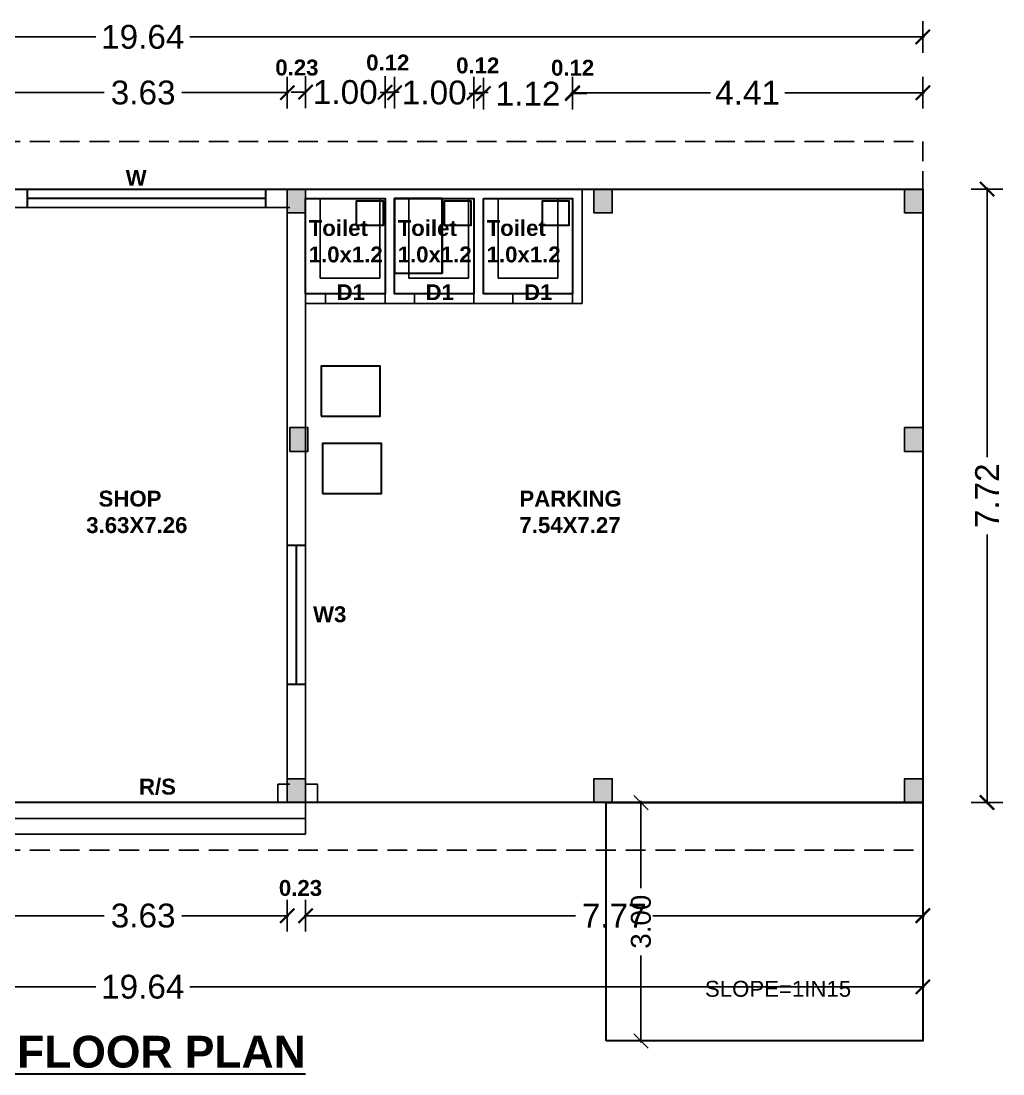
# Model space of a CAD drawing. Header units: metres. Extents: x 5231 to 10794, y 2038 to 4100.
# Drawn here: x 5243.65 to 5256.01, y 2081.81 to 2095.06 of the extents above; entities that cross this region are included whole.
import ezdxf

# ---------------------------------------------------------------- set-up
doc = ezdxf.new("R2010")
doc.units = ezdxf.units.M
doc.linetypes.add('DASHED2', pattern=[0.375, 0.25, -0.125])
doc.layers.add('BLK_1_DA_RAMP_1', color=7, linetype='Continuous', lineweight=0)
doc.layers.add('BLK_1_FLR_1_SP_WC', color=233, linetype='Continuous', lineweight=5)
for name, color, linetype in [('BLK_1_FLR_0_BLT_UP_AREA', 7, 'Continuous'), ('BLK_1_FLR_0_DRINKING_WATER', 7, 'Continuous'), ('BLK_1_FLR_0_WATER_CLOSET', 7, 'Continuous'), ('BLK_1_FLR_1_ROOF_AREA', 54, 'Continuous'), ('BLK_2_FLR_0_URINAL', 7, 'Continuous'), ('TOILET_VENTILATION', 7, 'Continuous')]:
    doc.layers.add(name, color=color, linetype=linetype)
doc.styles.add('SMS1', font='arial.ttf', dxfattribs={"height": 0.3})
doc.styles.get("Standard").update_dxf_attribs({"font": 'arial.ttf'})
doc.dimstyles.new('STANDARD$0', dxfattribs={"dimtxt": 0.25, "dimasz": 0.18, "dimexe": 0.15, "dimexo": 0.15, "dimgap": 0.1, "dimtad": 0, "dimzin": 0, "dimdsep": 46, "dimtxsty": 'Standard', "dimblk": 'OBLIQUE', "dimcen": 0.0625, "dimdle": 0.02, "dimadec": 0, "dimazin": 0, "dimtfac": 1, "dimtix": 1, "dimtofl": 0, "dimtmove": 2, "dimatfit": 3, "dimldrblk": 'OBLIQUE', "dimfxl": 0, "dimtolj": 1, "dimtzin": 0, "dimarcsym": 0})

# ---------------------------------------------------------------- blocks, each defined once
blk = doc.blocks.new('_ArchTick')
at = {"color": 0, "linetype": 'ByBlock', "const_width": 0.15}
blk.add_lwpolyline([(-0.5, -0.5), (0.5, 0.5)], dxfattribs=at)
blk = doc.blocks.new('*D18')
at = {"color": 0}
for p, q in [((5243.368, 2093.958), (5243.368, 2094.358)), ((5246.998, 2093.958), (5246.998, 2094.358))]:
    blk.add_line(p, q, dxfattribs=at)
at = {"color": 0, "lineweight": -2}
for p, q in [((5243.348, 2094.158), (5244.693, 2094.158)), ((5247.018, 2094.158), (5245.672, 2094.158))]:
    blk.add_line(p, q, dxfattribs=at)
at = {"layer": 'Defpoints', "color": 0}
for p in [(5246.998, 2094.158), (5243.368, 2092.715), (5246.998, 2092.715)]:
    blk.add_point(p, dxfattribs=at)
at = {"color": 0, "lineweight": -2, "xscale": 0.18, "yscale": 0.18, "zscale": 0.18, "rotation": 180}
blk.add_blockref('_ArchTick', (5243.368, 2094.158), dxfattribs=at)
at = {"color": 0, "lineweight": -2, "xscale": 0.18, "yscale": 0.18, "zscale": 0.18}
blk.add_blockref('_ArchTick', (5246.998, 2094.158), dxfattribs=at)
at = {"color": 0, "insert": (5245.183, 2094.158), "char_height": 0.3, "attachment_point": 5}
blk.add_mtext('\\A1;3.63', dxfattribs=at)
blk = doc.blocks.new('*D19')
at = {"color": 0}
for p, q in [((5235.358, 2094.659), (5235.358, 2095.059)), ((5254.998, 2094.659), (5254.998, 2095.059))]:
    blk.add_line(p, q, dxfattribs=at)
at = {"color": 0, "lineweight": -2}
for p, q in [((5235.338, 2094.859), (5244.586, 2094.859)), ((5255.018, 2094.859), (5245.769, 2094.859))]:
    blk.add_line(p, q, dxfattribs=at)
at = {"layer": 'Defpoints', "color": 0}
for p in [(5254.998, 2094.859), (5235.358, 2092.945), (5254.998, 2092.945)]:
    blk.add_point(p, dxfattribs=at)
at = {"color": 0, "lineweight": -2, "xscale": 0.18, "yscale": 0.18, "zscale": 0.18, "rotation": 180}
blk.add_blockref('_ArchTick', (5235.358, 2094.859), dxfattribs=at)
at = {"color": 0, "lineweight": -2, "xscale": 0.18, "yscale": 0.18, "zscale": 0.18}
blk.add_blockref('_ArchTick', (5254.998, 2094.859), dxfattribs=at)
at = {"color": 0, "insert": (5245.178, 2094.859), "char_height": 0.3, "attachment_point": 5}
blk.add_mtext('\\A1;19.64', dxfattribs=at)
blk = doc.blocks.new('*D24')
at = {"color": 0}
for p, q in [((5243.368, 2083.999), (5243.368, 2083.599)), ((5246.998, 2083.999), (5246.998, 2083.599))]:
    blk.add_line(p, q, dxfattribs=at)
at = {"color": 0, "lineweight": -2}
for p, q in [((5243.348, 2083.799), (5244.693, 2083.799)), ((5247.018, 2083.799), (5245.672, 2083.799))]:
    blk.add_line(p, q, dxfattribs=at)
at = {"layer": 'Defpoints', "color": 0}
for p in [(5243.368, 2085.7), (5246.998, 2085.7), (5246.998, 2083.799)]:
    blk.add_point(p, dxfattribs=at)
at = {"color": 0, "lineweight": -2, "xscale": 0.18, "yscale": 0.18, "zscale": 0.18, "rotation": 180}
blk.add_blockref('_ArchTick', (5243.368, 2083.799), dxfattribs=at)
at = {"color": 0, "lineweight": -2, "xscale": 0.18, "yscale": 0.18, "zscale": 0.18}
blk.add_blockref('_ArchTick', (5246.998, 2083.799), dxfattribs=at)
at = {"color": 0, "insert": (5245.183, 2083.799), "char_height": 0.3, "attachment_point": 5}
blk.add_mtext('\\A1;3.63', dxfattribs=at)
blk = doc.blocks.new('*D25')
at = {"color": 0}
for p, q in [((5247.228, 2083.999), (5247.228, 2083.599)), ((5254.998, 2083.999), (5254.998, 2083.599))]:
    blk.add_line(p, q, dxfattribs=at)
at = {"color": 0, "lineweight": -2}
for p, q in [((5247.208, 2083.799), (5250.624, 2083.799)), ((5255.018, 2083.799), (5251.601, 2083.799))]:
    blk.add_line(p, q, dxfattribs=at)
at = {"layer": 'Defpoints', "color": 0}
for p in [(5247.228, 2085.223), (5254.998, 2085.223), (5254.998, 2083.799)]:
    blk.add_point(p, dxfattribs=at)
at = {"color": 0, "lineweight": -2, "xscale": 0.18, "yscale": 0.18, "zscale": 0.18, "rotation": 180}
blk.add_blockref('_ArchTick', (5247.228, 2083.799), dxfattribs=at)
at = {"color": 0, "lineweight": -2, "xscale": 0.18, "yscale": 0.18, "zscale": 0.18}
blk.add_blockref('_ArchTick', (5254.998, 2083.799), dxfattribs=at)
at = {"color": 0, "insert": (5251.113, 2083.799), "char_height": 0.3, "attachment_point": 5}
blk.add_mtext('\\A1;7.77', dxfattribs=at)
blk = doc.blocks.new('*D26')
at = {"color": 0}
for p, q in [((5235.358, 2083.104), (5235.358, 2082.704)), ((5254.998, 2083.104), (5254.998, 2082.704))]:
    blk.add_line(p, q, dxfattribs=at)
at = {"color": 0, "lineweight": -2}
for p, q in [((5235.338, 2082.904), (5244.586, 2082.904)), ((5255.018, 2082.904), (5245.769, 2082.904))]:
    blk.add_line(p, q, dxfattribs=at)
at = {"layer": 'Defpoints', "color": 0}
for p in [(5235.358, 2085.223), (5254.998, 2085.223), (5254.998, 2082.904)]:
    blk.add_point(p, dxfattribs=at)
at = {"color": 0, "lineweight": -2, "xscale": 0.18, "yscale": 0.18, "zscale": 0.18, "rotation": 180}
blk.add_blockref('_ArchTick', (5235.358, 2082.904), dxfattribs=at)
at = {"color": 0, "lineweight": -2, "xscale": 0.18, "yscale": 0.18, "zscale": 0.18}
blk.add_blockref('_ArchTick', (5254.998, 2082.904), dxfattribs=at)
at = {"color": 0, "insert": (5245.178, 2082.904), "char_height": 0.3, "attachment_point": 5}
blk.add_mtext('\\A1;19.64', dxfattribs=at)
blk = doc.blocks.new('*D27')
at = {"color": 0}
for p, q in [((5255.607, 2092.945), (5256.007, 2092.945)), ((5255.607, 2085.223), (5256.007, 2085.223))]:
    blk.add_line(p, q, dxfattribs=at)
at = {"color": 0, "lineweight": -2}
for p, q in [((5255.807, 2092.965), (5255.807, 2089.571)), ((5255.807, 2085.203), (5255.807, 2088.597))]:
    blk.add_line(p, q, dxfattribs=at)
at = {"layer": 'Defpoints', "color": 0}
for p in [(5254.327, 2092.945), (5255.807, 2092.945), (5254.327, 2085.223)]:
    blk.add_point(p, dxfattribs=at)
at = {"color": 0, "lineweight": -2, "xscale": 0.18, "yscale": 0.18, "zscale": 0.18}
for p, rotation in [((5255.807, 2092.945), 90), ((5255.807, 2085.223), 270)]:
    blk.add_blockref('_ArchTick', p, dxfattribs=dict(at, rotation=rotation))
at = {"color": 0, "insert": (5255.807, 2089.084), "char_height": 0.3, "attachment_point": 5, "rotation": 90}
blk.add_mtext('\\A1;7.72', dxfattribs=at)
blk = doc.blocks.new('*D90')
at = {"color": 0}
for p, q in [((5247.228, 2093.964), (5247.228, 2094.364)), ((5248.228, 2093.964), (5248.228, 2094.364))]:
    blk.add_line(p, q, dxfattribs=at)
at = {"color": 0, "lineweight": -2}
for p, q in [((5247.228, 2094.164), (5247.048, 2094.164)), ((5248.228, 2094.164), (5248.408, 2094.164))]:
    blk.add_line(p, q, dxfattribs=at)
at = {"layer": 'Defpoints', "color": 0}
for p in [(5248.228, 2094.164), (5247.228, 2092.825), (5248.228, 2092.825)]:
    blk.add_point(p, dxfattribs=at)
at = {"color": 0, "lineweight": -2, "xscale": 0.18, "yscale": 0.18, "zscale": 0.18}
blk.add_blockref('_ArchTick', (5247.228, 2094.164), dxfattribs=at)
at = {"color": 0, "lineweight": -2, "xscale": 0.18, "yscale": 0.18, "zscale": 0.18, "rotation": 180}
blk.add_blockref('_ArchTick', (5248.228, 2094.164), dxfattribs=at)
at = {"color": 0, "insert": (5247.728, 2094.164), "char_height": 0.3, "attachment_point": 5}
blk.add_mtext('\\A1;1.00', dxfattribs=at)
blk = doc.blocks.new('*D91')
at = {"color": 0}
for p, q in [((5248.348, 2093.958), (5248.348, 2094.358)), ((5249.348, 2093.958), (5249.348, 2094.358))]:
    blk.add_line(p, q, dxfattribs=at)
at = {"color": 0, "lineweight": -2}
for p, q in [((5248.348, 2094.158), (5248.168, 2094.158)), ((5249.348, 2094.158), (5249.528, 2094.158))]:
    blk.add_line(p, q, dxfattribs=at)
at = {"layer": 'Defpoints', "color": 0}
for p in [(5249.348, 2094.158), (5248.348, 2092.825), (5249.348, 2092.825)]:
    blk.add_point(p, dxfattribs=at)
at = {"color": 0, "lineweight": -2, "xscale": 0.18, "yscale": 0.18, "zscale": 0.18}
blk.add_blockref('_ArchTick', (5248.348, 2094.158), dxfattribs=at)
at = {"color": 0, "lineweight": -2, "xscale": 0.18, "yscale": 0.18, "zscale": 0.18, "rotation": 180}
blk.add_blockref('_ArchTick', (5249.348, 2094.158), dxfattribs=at)
at = {"color": 0, "insert": (5248.848, 2094.158), "char_height": 0.3, "attachment_point": 5}
blk.add_mtext('\\A1;1.00', dxfattribs=at)
blk = doc.blocks.new('*D92')
at = {"color": 0}
for p, q in [((5249.468, 2093.946), (5249.468, 2094.346)), ((5250.588, 2093.946), (5250.588, 2094.346))]:
    blk.add_line(p, q, dxfattribs=at)
at = {"color": 0, "lineweight": -2}
for p, q in [((5249.468, 2094.146), (5249.288, 2094.146)), ((5250.588, 2094.146), (5250.768, 2094.146))]:
    blk.add_line(p, q, dxfattribs=at)
at = {"layer": 'Defpoints', "color": 0}
for p in [(5250.588, 2094.146), (5249.468, 2092.825), (5250.588, 2092.825)]:
    blk.add_point(p, dxfattribs=at)
at = {"color": 0, "lineweight": -2, "xscale": 0.18, "yscale": 0.18, "zscale": 0.18}
blk.add_blockref('_ArchTick', (5249.468, 2094.146), dxfattribs=at)
at = {"color": 0, "lineweight": -2, "xscale": 0.18, "yscale": 0.18, "zscale": 0.18, "rotation": 180}
blk.add_blockref('_ArchTick', (5250.588, 2094.146), dxfattribs=at)
at = {"color": 0, "insert": (5250.028, 2094.146), "char_height": 0.3, "attachment_point": 5}
blk.add_mtext('\\A1;1.12', dxfattribs=at)
blk = doc.blocks.new('*D93')
at = {"color": 0}
for p, q in [((5250.588, 2093.957), (5250.588, 2094.357)), ((5254.998, 2093.957), (5254.998, 2094.357))]:
    blk.add_line(p, q, dxfattribs=at)
at = {"color": 0, "lineweight": -2}
for p, q in [((5250.568, 2094.157), (5252.326, 2094.157)), ((5255.018, 2094.157), (5253.26, 2094.157))]:
    blk.add_line(p, q, dxfattribs=at)
at = {"layer": 'Defpoints', "color": 0}
for p in [(5254.998, 2094.157), (5254.998, 2092.945), (5250.588, 2092.825)]:
    blk.add_point(p, dxfattribs=at)
at = {"color": 0, "lineweight": -2, "xscale": 0.18, "yscale": 0.18, "zscale": 0.18, "rotation": 180}
blk.add_blockref('_ArchTick', (5250.588, 2094.157), dxfattribs=at)
at = {"color": 0, "lineweight": -2, "xscale": 0.18, "yscale": 0.18, "zscale": 0.18}
blk.add_blockref('_ArchTick', (5254.998, 2094.157), dxfattribs=at)
at = {"color": 0, "insert": (5252.793, 2094.157), "char_height": 0.3, "attachment_point": 5}
blk.add_mtext('\\A1;4.41', dxfattribs=at)
blk = doc.blocks.new('_Oblique')
at = {"color": 0, "linetype": 'ByBlock', "lineweight": -2}
blk.add_line((-0.5, -0.5), (0.5, 0.5), dxfattribs=at)
blk = doc.blocks.new('*D95')
at = {"layer": 'BLK_1_DA_RAMP_1', "color": 0, "lineweight": -2}
for p, q in [((5251.3, 2085.223), (5251.6, 2085.223)), ((5251.45, 2085.243), (5251.45, 2084.147)), ((5251.45, 2082.203), (5251.45, 2083.299)), ((5251.3, 2082.223), (5251.6, 2082.223))]:
    blk.add_line(p, q, dxfattribs=at)
at = {"layer": 'Defpoints', "color": 0}
for p in [(5251.011, 2085.223), (5251.011, 2082.223), (5251.45, 2082.223)]:
    blk.add_point(p, dxfattribs=at)
at = {"layer": 'BLK_1_DA_RAMP_1', "color": 0, "lineweight": -2, "xscale": 0.18, "yscale": 0.18, "zscale": 0.18}
for p, rotation in [((5251.45, 2085.223), 90), ((5251.45, 2082.223), 270)]:
    blk.add_blockref('_Oblique', p, dxfattribs=dict(at, rotation=rotation))
at = {"layer": 'BLK_1_DA_RAMP_1', "color": 0, "lineweight": 30, "insert": (5251.45, 2083.723), "char_height": 0.25, "attachment_point": 5, "rotation": 90}
blk.add_mtext('\\A1;3.00', dxfattribs=at)

msp = doc.modelspace()

# ---------------------------------------------------------------- hatches: boundary and pattern name
h = msp.add_hatch(color=256)
h.dxf.hatch_style = 1
h.paths.add_polyline_path([(5246.99782, 2092.64452), (5247.22782, 2092.64452), (5247.22782, 2092.94452), (5246.99782, 2092.94452)])
h = msp.add_hatch(color=256)
h.dxf.hatch_style = 1
h.paths.add_polyline_path([(5246.99782, 2092.64452), (5247.22782, 2092.64452), (5247.22782, 2092.94452), (5246.99782, 2092.94452)])
h = msp.add_hatch(color=256)
h.dxf.hatch_style = 1
h.paths.add_polyline_path([(5250.85782, 2092.64452), (5251.08782, 2092.64452), (5251.08782, 2092.94452), (5250.85782, 2092.94452)])
h = msp.add_hatch(color=256)
h.dxf.hatch_style = 1
h.paths.add_polyline_path([(5250.85782, 2092.64452), (5251.08782, 2092.64452), (5251.08782, 2092.94452), (5250.85782, 2092.94452)])
h = msp.add_hatch(color=256)
h.dxf.hatch_style = 1
h.paths.add_polyline_path([(5254.76782, 2092.64452), (5254.99782, 2092.64452), (5254.99782, 2092.94452), (5254.76782, 2092.94452)])
h = msp.add_hatch(color=256)
h.dxf.hatch_style = 1
h.paths.add_polyline_path([(5254.76782, 2092.64452), (5254.99782, 2092.64452), (5254.99782, 2092.94452), (5254.76782, 2092.94452)])
h = msp.add_hatch(color=256)
h.dxf.hatch_style = 1
h.paths.add_polyline_path([(5247.02782, 2089.64278), (5247.25782, 2089.64278), (5247.25782, 2089.94278), (5247.02782, 2089.94278)])
h = msp.add_hatch(color=256)
h.dxf.hatch_style = 1
h.paths.add_polyline_path([(5247.02782, 2089.64278), (5247.25782, 2089.64278), (5247.25782, 2089.94278), (5247.02782, 2089.94278)])
h = msp.add_hatch(color=256)
h.dxf.hatch_style = 1
h.paths.add_polyline_path([(5254.76782, 2089.64278), (5254.99782, 2089.64278), (5254.99782, 2089.94278), (5254.76782, 2089.94278)])
h = msp.add_hatch(color=256)
h.dxf.hatch_style = 1
h.paths.add_polyline_path([(5254.76782, 2089.64278), (5254.99782, 2089.64278), (5254.99782, 2089.94278), (5254.76782, 2089.94278)])
h = msp.add_hatch(color=256)
h.dxf.hatch_style = 1
h.paths.add_polyline_path([(5246.99782, 2085.22318), (5247.22782, 2085.22318), (5247.22782, 2085.52318), (5246.99782, 2085.52318)])
h = msp.add_hatch(color=256)
h.dxf.hatch_style = 1
h.paths.add_polyline_path([(5246.99782, 2085.22318), (5247.22782, 2085.22318), (5247.22782, 2085.52318), (5246.99782, 2085.52318)])
h = msp.add_hatch(color=256)
h.dxf.hatch_style = 1
h.paths.add_polyline_path([(5250.85782, 2085.22318), (5251.08782, 2085.22318), (5251.08782, 2085.52318), (5250.85782, 2085.52318)])
h = msp.add_hatch(color=256)
h.dxf.hatch_style = 1
h.paths.add_polyline_path([(5250.85782, 2085.22318), (5251.08782, 2085.22318), (5251.08782, 2085.52318), (5250.85782, 2085.52318)])
h = msp.add_hatch(color=256)
h.dxf.hatch_style = 1
h.paths.add_polyline_path([(5254.76782, 2085.22318), (5254.99782, 2085.22318), (5254.99782, 2085.52318), (5254.76782, 2085.52318)])
h = msp.add_hatch(color=256)
h.dxf.hatch_style = 1
h.paths.add_polyline_path([(5254.76782, 2085.22318), (5254.99782, 2085.22318), (5254.99782, 2085.52318), (5254.76782, 2085.52318)])

# ---------------------------------------------------------------- linework, layer by layer
at = {"linetype": 'DASHED2'}
for p, q in [((5234.75782, 2093.54452), (5254.99782, 2093.54452)), ((5254.99782, 2093.54452), (5254.99782, 2092.94452)), ((5254.99782, 2084.62318), (5254.99782, 2085.22318)), ((5234.75782, 2084.62318), (5254.99782, 2084.62318))]:
    msp.add_line(p, q, dxfattribs=at)
for p, q in [((5243.36782, 2092.94452), (5247.02782, 2092.94452)), ((5254.99782, 2092.94452), (5247.22782, 2092.94452)), ((5254.99782, 2085.22318), (5254.99782, 2092.94452)), ((5247.22782, 2092.82452), (5248.22782, 2092.82452)), ((5248.22782, 2092.82452), (5247.22782, 2092.82452)), ((5248.22782, 2092.82452), (5248.22782, 2091.62452)), ((5248.34782, 2092.82452), (5248.34782, 2091.62452)), ((5249.34782, 2092.82452), (5248.34782, 2092.82452)), ((5249.34782, 2092.82452), (5249.34782, 2091.62452)), ((5249.46782, 2092.82452), (5249.46782, 2091.62452)), ((5250.46782, 2092.82452), (5249.46782, 2092.82452)), ((5250.58782, 2092.82452), (5250.58782, 2091.62452)), ((5250.58782, 2092.82452), (5250.58782, 2091.50452)), ((5243.36782, 2092.71452), (5247.02782, 2092.71452)), ((5246.99782, 2092.71452), (5246.99782, 2085.45318)), ((5247.22782, 2092.71452), (5247.22782, 2091.62452)), ((5247.47782, 2091.62452), (5247.22782, 2091.62452)), ((5247.47782, 2091.50452), (5247.47782, 2091.62452)), ((5248.22782, 2091.62452), (5248.22782, 2091.50452)), ((5248.59782, 2091.62452), (5248.34782, 2091.62452)), ((5248.59782, 2091.50452), (5248.59782, 2091.62452)), ((5249.34782, 2091.62452), (5249.34782, 2091.50452)), ((5249.83782, 2091.62452), (5249.46782, 2091.62452)), ((5249.83782, 2091.50452), (5249.83782, 2091.62452)), ((5250.58782, 2091.62452), (5250.58782, 2091.50452)), ((5248.34782, 2091.50452), (5247.22782, 2091.50452)), ((5247.22782, 2091.50452), (5247.22782, 2085.45318)), ((5248.22782, 2091.50452), (5247.47782, 2091.50452)), ((5249.46782, 2091.50452), (5248.34782, 2091.50452)), ((5249.34782, 2091.50452), (5248.59782, 2091.50452)), ((5250.58782, 2091.50452), (5249.46782, 2091.50452)), ((5250.46782, 2091.50452), (5249.71782, 2091.50452)), ((5247.02782, 2085.45318), (5246.87782, 2085.45318)), ((5247.02782, 2085.45318), (5246.87782, 2085.45318)), ((5246.87782, 2085.45318), (5246.87782, 2085.22318)), ((5247.37782, 2085.45318), (5247.22782, 2085.45318)), ((5247.37782, 2085.45318), (5247.22782, 2085.45318)), ((5247.37782, 2085.45318), (5247.37782, 2085.22318)), ((5254.99782, 2085.22318), (5235.35782, 2085.22318)), ((5247.22782, 2084.82318), (5247.22782, 2085.22318)), ((5235.35782, 2085.02318), (5247.22782, 2085.02318)), ((5235.35782, 2084.82318), (5247.22782, 2084.82318))]:
    msp.add_line(p, q)
at = {"lineweight": 30}
for p, q in [((5243.7266, 2092.71452), (5243.7266, 2092.94452)), ((5246.7266, 2092.71452), (5246.7266, 2092.94452)), ((5243.7266, 2092.82952), (5246.7266, 2092.82952)), ((5248.94782, 2092.82452), (5248.94782, 2091.88452)), ((5247.22782, 2088.45859), (5246.99782, 2088.45859)), ((5247.11282, 2086.70859), (5247.11282, 2088.45859)), ((5247.22782, 2086.70859), (5246.99782, 2086.70859))]:
    msp.add_line(p, q, dxfattribs=at)
for points in [[(5235.35782, 2092.94452), (5247.22782, 2092.94452), (5247.22782, 2085.22318), (5235.35782, 2085.22318)], [(5246.99782, 2092.64452), (5247.22782, 2092.64452), (5247.22782, 2092.94452), (5246.99782, 2092.94452)], [(5246.99782, 2092.64452), (5247.22782, 2092.64452), (5247.22782, 2092.94452), (5246.99782, 2092.94452)], [(5250.70782, 2091.50452), (5247.22782, 2091.50452), (5247.22782, 2092.94452), (5250.70782, 2092.94452)], [(5250.85782, 2092.64452), (5251.08782, 2092.64452), (5251.08782, 2092.94452), (5250.85782, 2092.94452)], [(5250.85782, 2092.64452), (5251.08782, 2092.64452), (5251.08782, 2092.94452), (5250.85782, 2092.94452)], [(5254.76782, 2092.64452), (5254.99782, 2092.64452), (5254.99782, 2092.94452), (5254.76782, 2092.94452)], [(5254.76782, 2092.64452), (5254.99782, 2092.64452), (5254.99782, 2092.94452), (5254.76782, 2092.94452)], [(5247.02782, 2089.64278), (5247.25782, 2089.64278), (5247.25782, 2089.94278), (5247.02782, 2089.94278)], [(5247.02782, 2089.64278), (5247.25782, 2089.64278), (5247.25782, 2089.94278), (5247.02782, 2089.94278)], [(5254.76782, 2089.64278), (5254.99782, 2089.64278), (5254.99782, 2089.94278), (5254.76782, 2089.94278)], [(5254.76782, 2089.64278), (5254.99782, 2089.64278), (5254.99782, 2089.94278), (5254.76782, 2089.94278)], [(5246.99782, 2085.22318), (5247.22782, 2085.22318), (5247.22782, 2085.52318), (5246.99782, 2085.52318)], [(5246.99782, 2085.22318), (5247.22782, 2085.22318), (5247.22782, 2085.52318), (5246.99782, 2085.52318)], [(5250.85782, 2085.22318), (5251.08782, 2085.22318), (5251.08782, 2085.52318), (5250.85782, 2085.52318)], [(5250.85782, 2085.22318), (5251.08782, 2085.22318), (5251.08782, 2085.52318), (5250.85782, 2085.52318)], [(5254.76782, 2085.22318), (5254.99782, 2085.22318), (5254.99782, 2085.52318), (5254.76782, 2085.52318)], [(5254.76782, 2085.22318), (5254.99782, 2085.22318), (5254.99782, 2085.52318), (5254.76782, 2085.52318)]]:
    msp.add_lwpolyline(points, close=True)
msp.add_lwpolyline([(5249.46782, 2092.82452), (5250.58782, 2092.82452)])
at = {"layer": 'BLK_1_DA_RAMP_1', "color": 1, "lineweight": 30}
msp.add_lwpolyline([(5251.01115, 2082.22318), (5251.01115, 2085.22318), (5254.99782, 2085.22318), (5254.99782, 2082.22318)], close=True, dxfattribs=at)
at = {"layer": 'BLK_1_FLR_0_BLT_UP_AREA', "color": 13, "lineweight": 30}
msp.add_lwpolyline([(5254.99782, 2085.22318), (5235.35782, 2085.22318), (5235.35782, 2092.94452), (5254.99782, 2092.94452)], close=True, dxfattribs=at)
at = {"layer": 'BLK_1_FLR_0_DRINKING_WATER', "color": 7, "lineweight": 30}
for points in [[(5247.4255, 2090.08532), (5248.16772, 2090.08532), (5248.16772, 2090.71671), (5247.4255, 2090.71671)], [(5247.44201, 2089.11108), (5248.18424, 2089.11108), (5248.18424, 2089.74247), (5247.44201, 2089.74247)]]:
    msp.add_lwpolyline(points, close=True, dxfattribs=at)
at = {"layer": 'BLK_1_FLR_0_WATER_CLOSET', "color": 1, "lineweight": 30}
msp.add_lwpolyline([(5247.22782, 2092.82452), (5248.22782, 2092.82452), (5248.22782, 2091.62452), (5247.22782, 2091.62452)], close=True, dxfattribs=at)
at = {"layer": 'BLK_1_FLR_0_WATER_CLOSET', "color": 55, "lineweight": 30}
for points in [[(5247.8666, 2092.49207), (5248.20784, 2092.49207), (5248.20784, 2092.7934), (5247.8666, 2092.7934)], [(5248.9712, 2092.49207), (5249.31244, 2092.49207), (5249.31244, 2092.7934), (5248.9712, 2092.7934)], [(5250.20494, 2092.49207), (5250.54619, 2092.49207), (5250.54619, 2092.7934), (5250.20494, 2092.7934)]]:
    msp.add_lwpolyline(points, close=True, dxfattribs=at)
at = {"layer": 'BLK_1_FLR_0_WATER_CLOSET', "color": 2, "lineweight": 30}
msp.add_lwpolyline([(5248.34782, 2092.82452), (5249.34782, 2092.82452), (5249.34782, 2091.62452), (5248.34782, 2091.62452)], close=True, dxfattribs=at)
at = {"layer": 'BLK_1_FLR_1_ROOF_AREA', "color": 54, "lineweight": 30}
msp.add_lwpolyline([(5254.99782, 2085.22318), (5235.35782, 2085.22318), (5235.35782, 2092.94452), (5254.99782, 2092.94452)], close=True, dxfattribs=at)
at = {"layer": 'BLK_1_FLR_1_SP_WC', "color": 233, "linetype": 'ByBlock', "lineweight": 30}
msp.add_lwpolyline([(5249.46782, 2092.82452), (5250.58782, 2092.82452), (5250.58782, 2091.62452), (5249.46782, 2091.62452)], close=True, dxfattribs=at)
at = {"layer": 'BLK_2_FLR_0_URINAL', "color": 235, "lineweight": 30}
msp.add_lwpolyline([(5248.94782, 2092.82452), (5248.34782, 2092.82452), (5248.34782, 2091.88452), (5248.94782, 2091.88452)], close=True, dxfattribs=at)
at = {"layer": 'TOILET_VENTILATION', "color": 6}
for points in [[(5248.16182, 2092.82452), (5247.41182, 2092.82452), (5247.41182, 2091.82452), (5248.16182, 2091.82452)], [(5249.27754, 2092.82452), (5248.52754, 2092.82452), (5248.52754, 2091.82452), (5249.27754, 2091.82452)], [(5250.40286, 2092.82452), (5249.65286, 2092.82452), (5249.65286, 2091.82452), (5250.40286, 2091.82452)]]:
    msp.add_lwpolyline(points, close=True, dxfattribs=at)

# ---------------------------------------------------------------- texts
at = {"lineweight": 30, "char_height": 0.2, "attachment_point": 1}
for s, insert in [('{\\fArial|b1|i0|c0|p34;0.12}', (5247.9908, 2094.63715)), ('{\\fArial|b1|i0|c0|p34;0.23}', (5246.89158, 2084.24817))]:
    msp.add_mtext(s, dxfattribs=dict(at, insert=insert))
at = {"char_height": 0.2, "attachment_point": 1}
for s, insert in [('{\\fArial|b1|i0|c0|p34;0.12}', (5249.1232, 2094.60064)), ('{\\fArial|b1|i0|c0|p34;0.23}', (5246.8465, 2094.57444)), ('{\\fArial|b1|i0|c0|p34;0.12}', (5250.31771, 2094.57143))]:
    msp.add_mtext(s, dxfattribs=dict(at, insert=insert))
at = {"lineweight": 30, "char_height": 0.2, "attachment_point": 1}
for s, insert, width in [('{\\fArial|b1|i0|c0|p34;W}', (5244.96308, 2093.18649), 0.3087532), ('{\\fArial|b1|i0|c0|p34;Toilet\\P1.0x1.2}', (5247.26694, 2092.55486), 1.013812), ('{\\fArial|b1|i0|c0|p34;Toilet\\P1.0x1.2}', (5248.38694, 2092.55486), 1.013812), ('{\\fArial|b1|i0|c0|p34;Toilet\\P1.0x1.2}', (5249.50694, 2092.55486), 1.013812), ('{\\fArial|b1|i0|c0|p34;D1}', (5247.61808, 2091.74649), 0.3087532), ('{\\fArial|b1|i0|c0|p34;D1}', (5248.73808, 2091.74649), 0.3087532), ('{\\fArial|b1|i0|c0|p34;D1}', (5249.97808, 2091.74649), 0.3087532), ('{\\fArial|b1|i0|c0|p34;W3}', (5247.32212, 2087.6931), 0.3087532)]:
    msp.add_mtext(s, dxfattribs=dict(at, insert=insert, width=width))
at = {"char_height": 0.2, "attachment_point": 1}
for s, insert in [('{\\fArial|b1|i0|c0|p34;  SHOP\\P3.63X7.26}', (5244.46638, 2089.14875)), ('{\\fArial|b1|i0|c0|p34;PARKING\\P7.54X7.27}', (5249.92003, 2089.14875)), ('{\\fArial|b1|i0|c0|p34;R/S}', (5245.13038, 2085.52366))]:
    msp.add_mtext_dynamic_manual_height_columns(s, width=1.3812394, gutter_width=12.5, heights=[0], dxfattribs=dict(at, insert=insert))
at = {"lineweight": 30, "insert": (5240.95843, 2082.28738), "char_height": 0.4, "attachment_point": 1, "style": 'SMS1'}
msp.add_mtext_dynamic_manual_height_columns('\\pt2.4;{\\fArial|b1|i0|c0|p34;\\LGROUND FLOOR PLAN}', width=11.3237515, gutter_width=1.5, heights=[0.75647], dxfattribs=at)
at = {"layer": 'BLK_1_DA_RAMP_1', "color": 1, "lineweight": 30, "insert": (5253.17572, 2082.97918), "char_height": 0.2, "width": 2.4, "attachment_point": 2}
msp.add_mtext('SLOPE=1IN15', dxfattribs=at)

# ---------------------------------------------------------------- dimensions: what is measured, and where the dimension line sits
for base, p1, p2, picture, middle in [((5254.99782, 2094.85928), (5235.35782, 2092.94452), (5254.99782, 2092.94452), '*D19', (5245.17782, 2094.85928)), ((5246.99782, 2094.15802), (5243.36782, 2092.71452), (5246.99782, 2092.71452), '*D18', (5245.18282, 2094.15802)), ((5248.22782, 2094.16361), (5247.22782, 2092.82452), (5248.22782, 2092.82452), '*D90', (5247.72782, 2094.16361)), ((5249.34782, 2094.15779), (5248.34782, 2092.82452), (5249.34782, 2092.82452), '*D91', (5248.84782, 2094.15779)), ((5250.58782, 2094.14617), (5249.46782, 2092.82452), (5250.58782, 2092.82452), '*D92', (5250.02782, 2094.14617)), ((5254.99782, 2094.15667), (5250.58782, 2092.82452), (5254.99782, 2092.94452), '*D93', (5252.79282, 2094.15667)), ((5246.99782, 2083.79909), (5243.36782, 2085.70028), (5246.99782, 2085.70028), '*D24', (5245.18282, 2083.79909)), ((5254.99782, 2082.90445), (5235.35782, 2085.22318), (5254.99782, 2085.22318), '*D26', (5245.17782, 2082.90445)), ((5254.99782, 2083.79909), (5247.22782, 2085.22318), (5254.99782, 2085.22318), '*D25', (5251.11282, 2083.79909))]:
    dim = msp.add_linear_dim(base=base, p1=p1, p2=p2, dimstyle='STANDARD$0', override={"dimtxt": 0.3, "dimexe": 0.2, "dimexo": 0.2, "dimblk": 'ArchTick', "dimldrblk": 'ArchTick', "dimfxl": 0.2, "dimlwe": 65535, "dimarcsym": 2})
    dim.commit()
    dim.dimension.update_dxf_attribs({"geometry": picture, "text_midpoint": middle})
dim = msp.add_linear_dim(base=(5255.80705, 2092.94452), p1=(5254.32697, 2085.22318), p2=(5254.32697, 2092.94452), angle=90, dimstyle='STANDARD$0', override={"dimtxt": 0.3, "dimexe": 0.2, "dimexo": 0.2, "dimblk": 'ArchTick', "dimldrblk": 'ArchTick', "dimfxl": 0.2, "dimlwe": 65535, "dimarcsym": 2})
dim.commit()
dim.dimension.update_dxf_attribs({"geometry": '*D27', "text_midpoint": (5255.80705, 2089.08385)})
at = {"layer": 'BLK_1_DA_RAMP_1', "color": 1, "lineweight": 30}
dim = msp.add_linear_dim(base=(5251.45001, 2082.22318), p1=(5251.01115, 2085.22318), p2=(5251.01115, 2082.22318), angle=270, dimstyle='STANDARD$0', override={"dimscale": 1}, dxfattribs=at)
dim.commit()
dim.dimension.update_dxf_attribs({"geometry": '*D95', "text_midpoint": (5251.45001, 2083.72318)})

doc.saveas('drawing.dxf')
